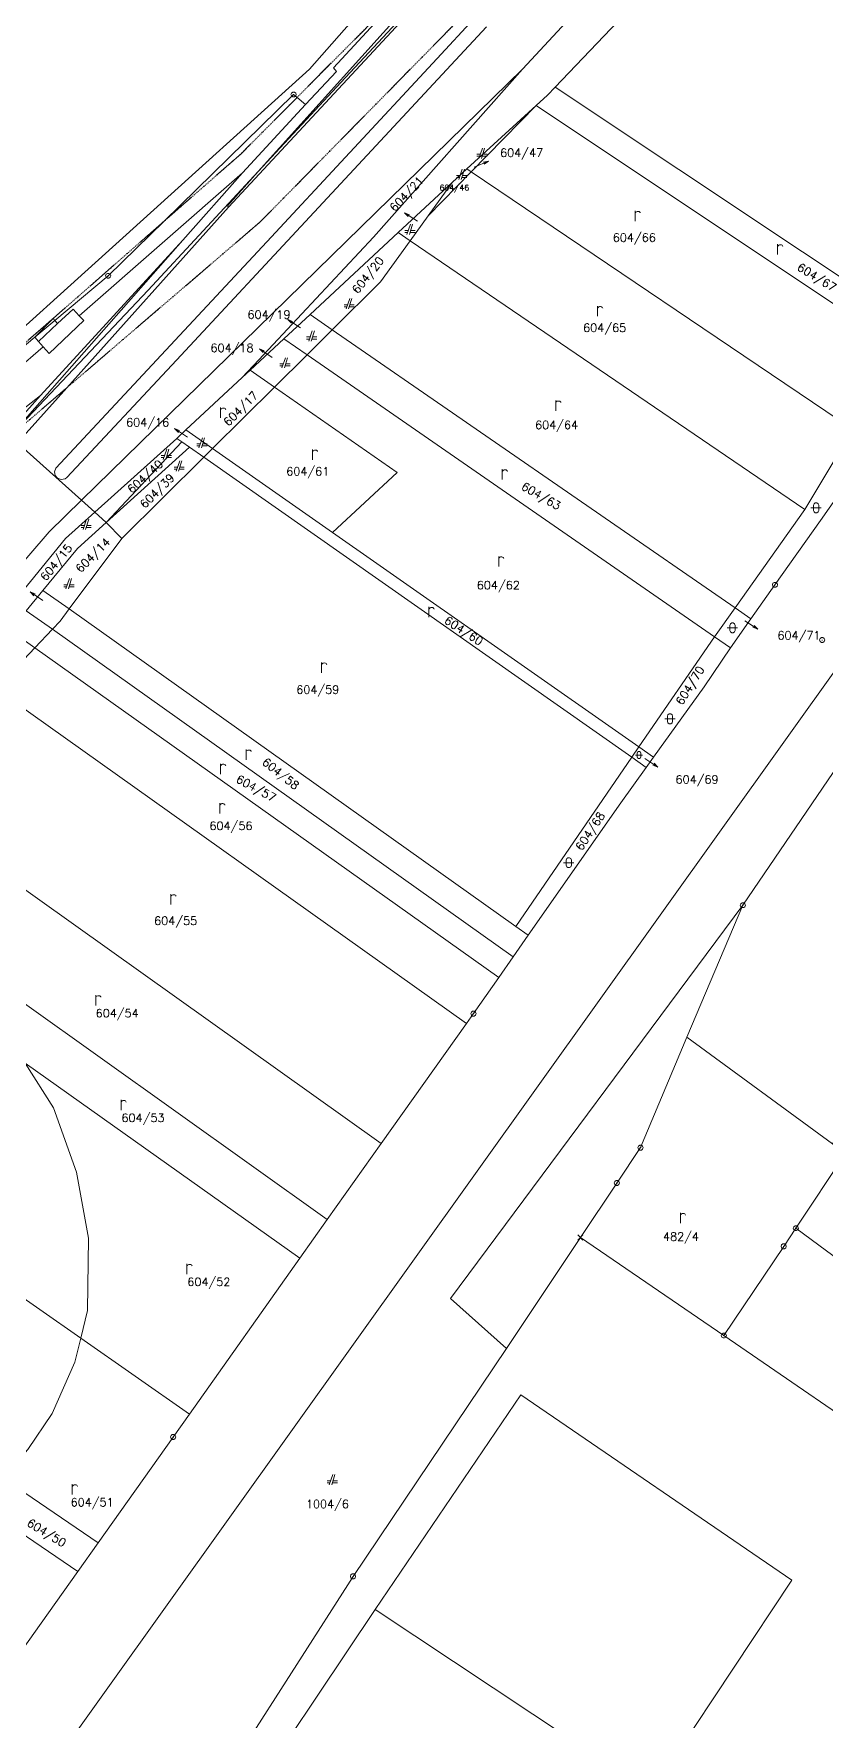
# Model space of a CAD drawing. Extents: x -443817 to 3, y -1171930 to -442383.
# Drawn here: x -443259.9 to -443106, y -1170410.9 to -1170083.1 of the extents above; entities that cross this region are included whole.
import ezdxf
from ezdxf.enums import TextEntityAlignment as Align

# ---------------------------------------------------------------- set-up
doc = ezdxf.new("R2010")
doc.units = 0
doc.header["$LTSCALE"] = 0.5
doc.header["$PDMODE"] = 3
doc.header["$PDSIZE"] = 0.5
doc.linetypes.add('DASHDOT', pattern=[25.4, 12.7, -6.35, 0, -6.35])
doc.linetypes.add('DOT', pattern=[0.25, 0, -0.25])
for name, color, linetype, lineweight in [('KLADPAR', 7, 'Continuous', 0), ('ZAPPAR', 7, 'Continuous', 0), ('ZNACKY', 7, 'Continuous', 0), ('ZUOB', 7, 'Continuous', 0)]:
    doc.layers.add(name, color=color, linetype=linetype, lineweight=lineweight)
doc.styles.add('ROMANS', font='romans.shx', dxfattribs={"height": 0.2})

# ---------------------------------------------------------------- blocks, each defined once
blk = doc.blocks.new('$5')
at = {"color": 0}
blk.add_line((-0.12, 0), (0.12, 0), dxfattribs=at)
at = {"color": 0, "flags": 128}
blk.add_lwpolyline([(0.15, 0.48), (0.4, 0.3), (0.5, 0.01), (0.4, -0.28), (0.15, -0.46), (-0.16, -0.46), (-0.41, -0.28), (-0.51, 0.01), (-0.41, 0.3), (-0.16, 0.48), (0.15, 0.48)], dxfattribs=at)
blk = doc.blocks.new('$479')
at = {"color": 0, "flags": 128}
for points in [[(0, 0), (0, 1.27), (0, 2)], [(0, 1.6), (0.1, 1.73), (0.23, 1.84), (0.37, 1.89), (0.6, 1.9), (0.77, 1.87), (0.87, 1.8), (0.96, 1.7), (1, 1.6)]]:
    blk.add_lwpolyline(points, dxfattribs=at)
blk = doc.blocks.new('$432')
at = {"color": 0}
for p, q in [((-0.32, 0.8), (-1, 0.8)), ((-1, 0.4), (-0.46, 0.4)), ((0.1, 2), (-0.6, 0)), ((-0.1, 0), (0.5, 2)), ((0.02, 0.4), (1, 0.4)), ((1, 0.8), (0.14, 0.8))]:
    blk.add_line(p, q, dxfattribs=at)
blk = doc.blocks.new('$93')
at = {"color": 0}
blk.add_line((-0.05, 0), (0.05, 0), dxfattribs=at)
at = {"color": 0, "flags": 128}
blk.add_lwpolyline([(0.15, 0.48), (0.4, 0.3), (0.5, 0.01), (0.4, -0.28), (0.15, -0.46), (-0.16, -0.46), (-0.41, -0.28), (-0.51, 0.01), (-0.41, 0.3), (-0.16, 0.48), (0.15, 0.48)], dxfattribs=at)
blk = doc.blocks.new('$489')
at = {"color": 0}
blk.add_line((-0.2, 2), (0, 3), dxfattribs=at)
at = {"color": 0, "flags": 128}
blk.add_lwpolyline([(0, 0), (0, 3), (0.2, 2)], dxfattribs=at)
blk = doc.blocks.new('$42')
at = {"color": 0, "flags": 128}
for points in [[(-1, 1), (0.27, 1), (1, 1)], [(-0.5, 1.5), (-0.4, 1.79), (-0.15, 1.97), (0.16, 1.97), (0.41, 1.79), (0.51, 1.5), (0.51, 0.5), (0.41, 0.21), (0.16, 0.03), (-0.15, 0.03), (-0.4, 0.21), (-0.5, 0.5), (-0.5, 1.5)]]:
    blk.add_lwpolyline(points, dxfattribs=at)

msp = doc.modelspace()

# ---------------------------------------------------------------- linework, layer by layer
at = {"layer": 'KLADPAR', "color": 7, "linetype": 'Continuous', "flags": 128}
for points in [[(-443035.92, -1169907.12), (-443043.65, -1169914.61), (-443084.3, -1169953.84), (-443146.94, -1170022.53), (-443149.52, -1170025.45), (-443206.29, -1170089.93), (-443274.92, -1170151.93)], [(-443020.42, -1169936.47), (-443015.04, -1169940.6), (-443026.09, -1169954.69), (-443093.25, -1170025.02), (-443158.56, -1170093.48), (-443160, -1170095.02), (-443162.22, -1170097.04), (-443175.72, -1170109.36), (-443178.56, -1170111.99), (-443189.03, -1170121.72), (-443206.19, -1170137.67), (-443211.26, -1170142.38), (-443217.8, -1170148.46), (-443219.36, -1170149.91), (-443230.3, -1170160.08), (-443232.08, -1170161.73), (-443248.02, -1170176.1), (-443250.63, -1170173.76), (-443263.04, -1170162.58), (-443264.45, -1170161.33)], [(-443274.92, -1170151.93), (-443206.29, -1170089.93), (-443149.52, -1170025.45), (-443150.64, -1170034.48), (-443150.99, -1170037.35)], [(-442999.39, -1170057.18), (-443036.67, -1170110.47), (-443053.8, -1170133.09), (-443102.21, -1170204.18), (-443269.95, -1170438.75)], [(-443269.95, -1170438.75), (-443102.21, -1170204.18), (-443102.21, -1170204.18), (-443053.8, -1170133.09), (-443036.67, -1170110.47), (-442999.39, -1170057.18)], [(-442993.23, -1170061.26), (-443008.67, -1170085.15), (-443027.99, -1170115.04), (-443031.09, -1170119.84), (-443036.59, -1170128.35), (-443039.84, -1170132.96), (-443059.47, -1170160.83), (-443061.65, -1170163.93), (-443065.25, -1170169.04), (-443122.04, -1170252.5), (-443132.97, -1170278.17), (-443141.93, -1170299.62), (-443146.54, -1170306.5), (-443153.63, -1170317.08), (-443168.01, -1170338.67), (-443182.93, -1170360.84), (-443197.83, -1170382.98), (-443219.68, -1170417.19)], [(-443283.54, -1170427.35), (-443251.35, -1170382.02), (-443247.38, -1170376.42), (-443232.8, -1170355.88), (-443229.63, -1170351.41), (-443208.16, -1170321.13), (-443202.83, -1170313.62), (-443192.34, -1170298.83), (-443175.8, -1170275.51), (-443174.42, -1170273.57), (-443169.51, -1170266.55), (-443166.69, -1170262.51), (-443163.77, -1170258.33), (-443145.78, -1170232.59), (-443140.83, -1170225.69), (-443139.43, -1170223.7), (-443129.56, -1170210.01), (-443124.45, -1170202.47), (-443120.47, -1170196.82), (-443115.8, -1170190.2), (-443106.96, -1170177.67), (-443096.49, -1170162.83)], [(-443263.04, -1170162.58), (-443250.63, -1170173.76), (-443248.02, -1170176.1), (-443253.7, -1170181.22), (-443260.56, -1170189.55)]]:
    msp.add_lwpolyline(points, dxfattribs=at)
at = {"layer": 'KLADPAR', "color": 7, "linetype": 'DOT'}
for points in [[(-443264.45, -1170161.33), (-443253.46, -1170151.88), (-443215.88, -1170119.65), (-443168.75, -1170071.71), (-443155.14, -1170057.94), (-443135.48, -1170038.06), (-443133.03, -1170035.9), (-443111.22, -1170016.64), (-443032.31, -1169946.97), (-443032.11, -1169946.79), (-443020.42, -1169936.47)], [(-443273.25, -1170153.4), (-443256.11, -1170138.4), (-443234.55, -1170119.51), (-443219.58, -1170106.4), (-443208.72, -1170095.47), (-443184.01, -1170070.59), (-443150.99, -1170037.35)]]:
    msp.add_lwpolyline(points, dxfattribs=at)
at = {"layer": 'KLADPAR', "color": 7, "linetype": 'DASHDOT'}
for points in [[(-443020.42, -1169936.47), (-443032.11, -1169946.79), (-443032.31, -1169946.97), (-443111.22, -1170016.64), (-443133.03, -1170035.9), (-443135.48, -1170038.06), (-443155.14, -1170057.94), (-443168.75, -1170071.71), (-443215.88, -1170119.65), (-443253.46, -1170151.88), (-443264.45, -1170161.33)], [(-443150.99, -1170037.35), (-443184.01, -1170070.59), (-443208.72, -1170095.47), (-443219.58, -1170106.4), (-443234.55, -1170119.51), (-443256.11, -1170138.4), (-443273.25, -1170153.4)]]:
    msp.add_lwpolyline(points, dxfattribs=at)
at = {"layer": 'KLADPAR', "color": 7, "linetype": 'Continuous', "flags": 128}
for points in [[(-443158.56, -1170093.48), (-443093.25, -1170025.02), (-443026.09, -1169954.69), (-443015.04, -1169940.6), (-443002.55, -1169954.39), (-442990.25, -1169969.66), (-442986.47, -1169975.78), (-442988.48, -1169977.57), (-442979.77, -1169989.49), (-442988.12, -1170002.76), (-443068.56, -1170117.13), (-443073.27, -1170116.24), (-443078.63, -1170123.95), (-443076.17, -1170127.98), (-443086.4, -1170141.46), (-443158.56, -1170093.48)], [(-443086.4, -1170141.46), (-443089.49, -1170145.54), (-443162.22, -1170097.04), (-443160, -1170095.02), (-443158.56, -1170093.48), (-443086.4, -1170141.46)], [(-443100.54, -1170160.1), (-443101.46, -1170161.31), (-443110.03, -1170175.58), (-443186.72, -1170123.3), (-443183.21, -1170118.44), (-443174.86, -1170109.94), (-443100.54, -1170160.1)], [(-443189.03, -1170121.72), (-443186.72, -1170123.3), (-443192.5, -1170131.32), (-443201.89, -1170140.64), (-443206.19, -1170137.67), (-443189.03, -1170121.72)], [(-443110.03, -1170175.58), (-443123.55, -1170194.69), (-443201.89, -1170140.64), (-443192.5, -1170131.32), (-443186.72, -1170123.3), (-443110.03, -1170175.58)], [(-443100.54, -1170160.1), (-443089.49, -1170145.54), (-443086.4, -1170141.46), (-443082.93, -1170143.77), (-443085.9, -1170147.93), (-443096.49, -1170162.83), (-443106.96, -1170177.67), (-443115.8, -1170190.2), (-443120.47, -1170196.82), (-443123.55, -1170194.69), (-443110.03, -1170175.58), (-443101.46, -1170161.31), (-443100.54, -1170160.1)], [(-443127.55, -1170200.32), (-443142.29, -1170221.7), (-443193.23, -1170186.03), (-443201.8, -1170180.03), (-443189.25, -1170168.37), (-443189.28, -1170168.35), (-443213.09, -1170151.76), (-443206.77, -1170145.49), (-443127.55, -1170200.32)], [(-443217.8, -1170148.46), (-443213.09, -1170151.76), (-443225.12, -1170163.71), (-443230.3, -1170160.08), (-443219.36, -1170149.91), (-443217.8, -1170148.46)], [(-443189.25, -1170168.37), (-443201.8, -1170180.03), (-443225.12, -1170163.71), (-443213.09, -1170151.76), (-443189.28, -1170168.35), (-443189.25, -1170168.37)], [(-443230.3, -1170160.08), (-443225.12, -1170163.71), (-443226.83, -1170165.41), (-443229.62, -1170163.45), (-443231.11, -1170162.41), (-443232.08, -1170161.73), (-443230.3, -1170160.08)], [(-443232.08, -1170161.73), (-443231.11, -1170162.41), (-443229.62, -1170163.45), (-443245.81, -1170178.09), (-443248.02, -1170176.1), (-443232.08, -1170161.73)], [(-443142.29, -1170221.7), (-443143.66, -1170223.7), (-443226.83, -1170165.41), (-443225.12, -1170163.71), (-443201.8, -1170180.03), (-443193.23, -1170186.03), (-443142.29, -1170221.7)], [(-443061.65, -1170163.93), (-443036.6, -1170166.84), (-443034.87, -1170170.17), (-443044.31, -1170210.2), (-443104.59, -1170298.89), (-443132.97, -1170278.17), (-443122.04, -1170252.5), (-443065.25, -1170169.04), (-443061.65, -1170163.93)], [(-443143.66, -1170223.7), (-443166.18, -1170256.62), (-443253.02, -1170194.9), (-443242.75, -1170181.21), (-443226.83, -1170165.41), (-443143.66, -1170223.7)], [(-443258.11, -1170191.29), (-443261.35, -1170195.23), (-443263.8, -1170193.49), (-443260.56, -1170189.55), (-443253.7, -1170181.22), (-443248.02, -1170176.1), (-443245.81, -1170178.09), (-443251.38, -1170183.13), (-443258.11, -1170191.29)], [(-443242.75, -1170181.21), (-443253.02, -1170194.9), (-443258.11, -1170191.29), (-443251.38, -1170183.13), (-443245.81, -1170178.09), (-443242.75, -1170181.21)], [(-443258.11, -1170191.29), (-443253.02, -1170194.9), (-443254.78, -1170197.24), (-443256.28, -1170198.83), (-443261.35, -1170195.23), (-443258.11, -1170191.29)], [(-443163.77, -1170258.33), (-443166.69, -1170262.51), (-443256.28, -1170198.83), (-443254.78, -1170197.24), (-443253.02, -1170194.9), (-443166.18, -1170256.62), (-443163.77, -1170258.33)], [(-443127.55, -1170200.32), (-443124.45, -1170202.47), (-443129.56, -1170210.01), (-443139.43, -1170223.7), (-443142.29, -1170221.7), (-443127.55, -1170200.32)], [(-443169.51, -1170266.55), (-443174.42, -1170273.57), (-443175.8, -1170275.51), (-443267.26, -1170210.45), (-443259.69, -1170202.44), (-443169.51, -1170266.55)], [(-443175.8, -1170275.51), (-443192.34, -1170298.83), (-443278.88, -1170237.21), (-443277.96, -1170230.26), (-443275.15, -1170221.79), (-443270.17, -1170213.54), (-443267.26, -1170210.45), (-443175.8, -1170275.51)], [(-443143.66, -1170223.7), (-443140.83, -1170225.69), (-443145.78, -1170232.59), (-443163.77, -1170258.33), (-443166.18, -1170256.62), (-443143.66, -1170223.7)], [(-443192.34, -1170298.83), (-443202.83, -1170313.62), (-443276.5, -1170261.11), (-443278.51, -1170256.2), (-443279.52, -1170247.94), (-443279.11, -1170238.99), (-443278.88, -1170237.21), (-443192.34, -1170298.83)], [(-443326.76, -1170274.72), (-443307.1, -1170250.82), (-443261.55, -1170283.19), (-443256.06, -1170291.91), (-443251.6, -1170304.38), (-443249.28, -1170317.23), (-443249.45, -1170331.29), (-443250.77, -1170336.64), (-443330.51, -1170280.94), (-443326.76, -1170274.72)], [(-443202.83, -1170313.62), (-443208.16, -1170321.13), (-443261.55, -1170283.19), (-443262.87, -1170281.09), (-443271.3, -1170269.66), (-443275.33, -1170263.97), (-443276.5, -1170261.11), (-443202.83, -1170313.62)], [(-443132.97, -1170278.17), (-443104.59, -1170298.89), (-443102.07, -1170300.73), (-443111.75, -1170315.3), (-443114.11, -1170318.82), (-443125.74, -1170336.16), (-443153.63, -1170317.08), (-443146.54, -1170306.5), (-443141.93, -1170299.62), (-443132.97, -1170278.17)], [(-443330.51, -1170280.94), (-443250.77, -1170336.64), (-443251.94, -1170341.35), (-443256.33, -1170351.31), (-443261.02, -1170358.28), (-443265.91, -1170363.82), (-443343.56, -1170311.01), (-443341.99, -1170303.17), (-443339.23, -1170295.45), (-443330.51, -1170280.94)], [(-443208.16, -1170321.13), (-443229.63, -1170351.41), (-443250.77, -1170336.64), (-443249.45, -1170331.29), (-443249.28, -1170317.23), (-443251.6, -1170304.38), (-443256.06, -1170291.91), (-443261.55, -1170283.19), (-443208.16, -1170321.13)], [(-443072.2, -1170321.23), (-443065.75, -1170326.24), (-443071.1, -1170333.88), (-443056.92, -1170343.87), (-443062.35, -1170351.79), (-443076.78, -1170341.14), (-443111.75, -1170315.3), (-443102.07, -1170300.73), (-443097.87, -1170294.49), (-443069.62, -1170316.88), (-443072.2, -1170321.23)], [(-443153.63, -1170317.08), (-443125.74, -1170336.16), (-443090.4, -1170360.4), (-443075.33, -1170370.73), (-443088.27, -1170389.61), (-443128.87, -1170449.61), (-443158.37, -1170498.64), (-443173.21, -1170491.67), (-443216.73, -1170471.5), (-443245.55, -1170457.7), (-443265.46, -1170448.83), (-443261.6, -1170442.48), (-443241.52, -1170451.39), (-443219.68, -1170417.19), (-443197.83, -1170382.98), (-443182.93, -1170360.84), (-443168.01, -1170338.67), (-443153.63, -1170317.08)], [(-443076.78, -1170341.14), (-443090.4, -1170360.4), (-443125.74, -1170336.16), (-443114.11, -1170318.82), (-443111.75, -1170315.3), (-443076.78, -1170341.14)], [(-443229.63, -1170351.41), (-443232.8, -1170355.88), (-443247.38, -1170376.42), (-443265.91, -1170363.82), (-443261.02, -1170358.28), (-443256.33, -1170351.31), (-443251.94, -1170341.35), (-443250.77, -1170336.64), (-443229.63, -1170351.41)], [(-443247.38, -1170376.42), (-443251.35, -1170382.02), (-443271.15, -1170368.54), (-443267.57, -1170365.69), (-443265.91, -1170363.82), (-443247.38, -1170376.42)], [(-443251.35, -1170382.02), (-443283.54, -1170427.35), (-443288.12, -1170426.98), (-443304.72, -1170425.64), (-443312.63, -1170413.32), (-443323.21, -1170395.86), (-443314.17, -1170383.36), (-443305.99, -1170383.19), (-443294, -1170380.79), (-443282.57, -1170376.22), (-443274.79, -1170371.43), (-443271.15, -1170368.54), (-443251.35, -1170382.02)]]:
    msp.add_lwpolyline(points, close=True, dxfattribs=at)
at = {"layer": 'KLADPAR', "color": 7, "linetype": 'Continuous'}
msp.add_point((-443153.63, -1170317.08), dxfattribs=at)
for points in [[(-443174.86, -1170109.94), (-443175.72, -1170109.36), (-443162.22, -1170097.04)], [(-443089.49, -1170145.54), (-443100.54, -1170160.1), (-443174.86, -1170109.94), (-443162.22, -1170097.04)], [(-443183.21, -1170118.44), (-443178.56, -1170111.99), (-443175.72, -1170109.36), (-443174.86, -1170109.94)], [(-443189.03, -1170121.72), (-443178.56, -1170111.99), (-443183.21, -1170118.44), (-443186.72, -1170123.3)], [(-443206.19, -1170137.67), (-443201.89, -1170140.64), (-443206.77, -1170145.49), (-443211.26, -1170142.38)], [(-443123.55, -1170194.69), (-443127.55, -1170200.32), (-443206.77, -1170145.49), (-443201.89, -1170140.64)], [(-443211.26, -1170142.38), (-443206.77, -1170145.49), (-443213.09, -1170151.76), (-443217.8, -1170148.46)], [(-443226.83, -1170165.41), (-443242.75, -1170181.21), (-443245.81, -1170178.09), (-443229.62, -1170163.45)], [(-443261.35, -1170195.23), (-443256.28, -1170198.83), (-443259.69, -1170202.44), (-443264.48, -1170199.03)], [(-443120.47, -1170196.82), (-443124.45, -1170202.47), (-443127.55, -1170200.32), (-443123.55, -1170194.69)], [(-443264.48, -1170199.03), (-443259.69, -1170202.44), (-443267.26, -1170210.45), (-443271.44, -1170207.48)], [(-443166.69, -1170262.51), (-443169.51, -1170266.55), (-443259.69, -1170202.44), (-443256.28, -1170198.83)], [(-443143.66, -1170223.7), (-443142.29, -1170221.7), (-443139.43, -1170223.7), (-443140.83, -1170225.69)]]:
    msp.add_3dface(points, dxfattribs=at)
at = {"layer": 'ZAPPAR', "color": 7, "linetype": 'Continuous'}
for p, q in [((-443255.78, -1170138.8), (-443245.42, -1170130.14)), ((-443259.67, -1170142.05), (-443255.78, -1170138.8)), ((-443255.27, -1170139.41), (-443258.98, -1170142.88)), ((-443258.98, -1170142.88), (-443259.67, -1170142.05)), ((-443219.36, -1170149.91), (-443216.12, -1170146.46)), ((-443245.81, -1170178.09), (-443231.11, -1170162.41)), ((-443139.91, -1170424.98), (-443112.52, -1170383.74))]:
    msp.add_line(p, q, dxfattribs=at)
at = {"layer": 'ZAPPAR', "color": 7, "linetype": 'Continuous', "flags": 128}
for points in [[(-443040.66, -1169917.33), (-443044.67, -1169920.04), (-443074.44, -1169952.05), (-443150.16, -1170033.96), (-443150.64, -1170034.48), (-443184.01, -1170070.59), (-443201.65, -1170089.68), (-443201.02, -1170090.41), (-443207.07, -1170096.85)], [(-443021.57, -1169935.38), (-443032.11, -1169946.79), (-443050.99, -1169967.24), (-443164.87, -1170089.97), (-443250.63, -1170173.76), (-443256.92, -1170179.91), (-443311.56, -1170243.45)], [(-443264.45, -1170161.33), (-443237.67, -1170132.89), (-443216.3, -1170109.88), (-443199.32, -1170091.59), (-443163.92, -1170053.63), (-443138.14, -1170026.25)], [(-443173.45, -1170079.17), (-443182.33, -1170088.81), (-443214.56, -1170123.49), (-443234.19, -1170144.6), (-443255.59, -1170167.53), (-443255.87, -1170168.22), (-443255.72, -1170168.98), (-443255.29, -1170169.48), (-443254.55, -1170169.73)], [(-443254.55, -1170169.73), (-443253.8, -1170169.59), (-443253.46, -1170169.37), (-443232.16, -1170146.52), (-443205.37, -1170117.76), (-443181.37, -1170091.93), (-443171.89, -1170081.71)], [(-443216.12, -1170146.46), (-443193.87, -1170122.62), (-443164.87, -1170089.97)], [(-443245.42, -1170130.14), (-443234.55, -1170119.51), (-443209.38, -1170094.89), (-443208.72, -1170095.47), (-443207.07, -1170096.85), (-443219.31, -1170110.13), (-443251.06, -1170137.88)], [(-443324.45, -1170230.43), (-443269.63, -1170167.22), (-443264.45, -1170161.33), (-443230.91, -1170123.19), (-443219.31, -1170110.13)], [(-443323.25, -1170231.64), (-443265, -1170164.75), (-443263.04, -1170162.58), (-443253.46, -1170151.88), (-443222.01, -1170116.77)], [(-443279.77, -1170176.96), (-443265.16, -1170160.69), (-443258.59, -1170153.38), (-443230.91, -1170123.19)], [(-443256.91, -1170145.25), (-443250.14, -1170138.79), (-443251.06, -1170137.88)], [(-443251.06, -1170137.88), (-443252.25, -1170136.59), (-443255.27, -1170139.41)], [(-443259.67, -1170142.05), (-443256.11, -1170138.4), (-443255.78, -1170138.8), (-443255.27, -1170139.41)], [(-443343.85, -1170210.79), (-443301.58, -1170177.08), (-443273.25, -1170153.4), (-443259.67, -1170142.05)], [(-443342.94, -1170211.71), (-443271.48, -1170154.98), (-443263.42, -1170148.58), (-443258.07, -1170143.92)], [(-443258.98, -1170142.88), (-443258.07, -1170143.92), (-443256.91, -1170145.25)], [(-443337.82, -1170216.9), (-443275.63, -1170166.82), (-443266.42, -1170159.56), (-443258.59, -1170153.38)], [(-443122.04, -1170252.5), (-443178.91, -1170328.94), (-443168.01, -1170338.67)], [(-443112.52, -1170383.74), (-443165.21, -1170347.67), (-443193.51, -1170389.4)]]:
    msp.add_lwpolyline(points, dxfattribs=at)
msp.add_lwpolyline([(-443107.71, -1169991.23), (-443042.64, -1169921.23), (-443038.82, -1169919.07), (-443137.1, -1170025.35), (-443143.35, -1170032.11), (-443222.01, -1170116.77), (-443222.26, -1170116.5), (-443216.3, -1170109.88), (-443183.66, -1170073.6), (-443144.7, -1170031.92), (-443144.32, -1170031.51), (-443107.71, -1169991.23)], close=True, dxfattribs=at)
at = {"layer": 'ZAPPAR', "color": 7, "linetype": 'Continuous'}
msp.add_3dface([(-443193.51, -1170389.4), (-443139.91, -1170424.98), (-443168.38, -1170466.82), (-443221.45, -1170431.12)], dxfattribs=at)
at = {"layer": 'ZUOB', "color": 7, "linetype": 'Continuous', "flags": 128}
for points in [[(-443125.74, -1170336.16), (-443114.11, -1170318.82), (-443111.75, -1170315.3), (-443102.07, -1170300.73), (-443097.87, -1170294.49), (-443086.59, -1170278.07)], [(-443102.07, -1170300.73), (-443111.75, -1170315.3), (-443114.11, -1170318.82), (-443125.74, -1170336.16), (-443153.63, -1170317.08), (-443168.01, -1170338.67), (-443182.93, -1170360.84), (-443197.83, -1170382.98), (-443219.68, -1170417.19)], [(-443261.6, -1170442.48), (-443241.52, -1170451.39), (-443219.68, -1170417.19), (-443197.83, -1170382.98), (-443182.93, -1170360.84), (-443168.01, -1170338.67), (-443153.63, -1170317.08), (-443125.74, -1170336.16)]]:
    msp.add_lwpolyline(points, dxfattribs=at)

# ---------------------------------------------------------------- block references
at = {"layer": 'KLADPAR', "color": 7, "linetype": 'Continuous'}
for name, p in [('$432', (-443172.76, -1170107.3)), ('$432', (-443176.69, -1170111.42)), ('$479', (-443142.98, -1170119.5)), ('$432', (-443186.74, -1170122.1)), ('$479', (-443115.3, -1170126)), ('$432', (-443198.58, -1170136.54)), ('$479', (-443150.3, -1170138)), ('$432', (-443205.85, -1170142.82)), ('$432', (-443211.07, -1170148.05)), ('$479', (-443158.41, -1170156.37)), ('$479', (-443223.56, -1170157.75)), ('$432', (-443234.11, -1170165.85)), ('$432', (-443227.18, -1170163.6)), ('$479', (-443205.71, -1170165.91)), ('$432', (-443231.63, -1170168.11)), ('$479', (-443168.81, -1170169.75)), ('$432', (-443249.71, -1170179.45)), ('$42', (-443107.81, -1170176.24)), ('$479', (-443169.51, -1170186.67)), ('$432', (-443253.03, -1170190.98)), ('$479', (-443183.08, -1170196.51)), ('$42', (-443124.07, -1170199.58)), ('$479', (-443203.93, -1170207.3)), ('$42', (-443136.22, -1170217.24)), ('$479', (-443218.62, -1170224.23)), ('$479', (-443223.56, -1170226.99)), ('$479', (-443223.72, -1170234.63)), ('$42', (-443155.89, -1170245.22)), ('$479', (-443233.24, -1170252.36)), ('$479', (-443247.84, -1170271.99)), ('$479', (-443242.93, -1170292.35)), ('$479', (-443134.2, -1170314.32)), ('$479', (-443230.13, -1170324.22)), ('$432', (-443201.86, -1170365.18)), ('$479', (-443252.4, -1170367.07))]:
    msp.add_blockref(name, p, dxfattribs=at)
for p, rotation in [((-443174.28, -1170109), 292.609539), ((-443185.31, -1170119.52), 56.270186), ((-443208.04, -1170140.27), 56.270186), ((-443213.52, -1170145.98), 56.270186), ((-443230.01, -1170161.51), 56.270186), ((-443258.1, -1170193.26), 56.270186), ((-443121.64, -1170197.18), 236.230507), ((-443141.08, -1170223.96), 236.230507)]:
    msp.add_blockref('$489', p, dxfattribs=dict(at, rotation=rotation))
at = {"layer": 'KLADPAR', "color": 7, "linetype": 'Continuous', "xscale": 0.7, "yscale": 0.7}
msp.add_blockref('$42', (-443142.24, -1170224), dxfattribs=at)
at = {"layer": 'ZNACKY', "color": 7, "linetype": 'Continuous'}
for name, p in [('$5', (-443209.38, -1170094.89)), ('$5', (-443245.42, -1170130.14)), ('$5', (-443115.8, -1170190.2)), ('$93', (-443106.62, -1170200.93)), ('$5', (-443122.04, -1170252.5)), ('$5', (-443174.42, -1170273.57)), ('$5', (-443141.93, -1170299.62)), ('$5', (-443146.54, -1170306.5)), ('$5', (-443111.75, -1170315.3)), ('$5', (-443114.11, -1170318.82)), ('$5', (-443125.74, -1170336.16)), ('$5', (-443232.8, -1170355.88)), ('$5', (-443197.83, -1170382.98))]:
    msp.add_blockref(name, p, dxfattribs=at)

# ---------------------------------------------------------------- texts
at = {"layer": 'KLADPAR', "color": 7, "linetype": 'Continuous', "style": 'ROMANS'}
for s, height, p in [('604/47', 1.6, (-443165.06, -1170105.4)), ('604/46', 1.1, (-443178.13, -1170112.44)), ('604/66', 1.6, (-443143.15, -1170121.9)), ('604/19', 1.6, (-443214.16, -1170136.86)), ('604/65', 1.6, (-443148.91, -1170139.43)), ('604/18', 1.6, (-443221.35, -1170143.34)), ('604/16', 1.6, (-443237.75, -1170157.81)), ('604/64', 1.6, (-443158.26, -1170158.32)), ('604/61', 1.6, (-443206.63, -1170167.34)), ('604/62', 1.6, (-443169.58, -1170189.47)), ('604/71', 1.6, (-443111.14, -1170199.23)), ('604/59', 1.6, (-443204.68, -1170209.78)), ('604/69', 1.6, (-443130.95, -1170227.24)), ('604/56', 1.6, (-443221.56, -1170236.26)), ('604/55', 1.6, (-443232.31, -1170254.71)), ('604/54', 1.6, (-443243.68, -1170272.68)), ('604/53', 1.6, (-443238.66, -1170293.03)), ('482/4', 1.6, (-443134.08, -1170316.12)), ('604/52', 1.6, (-443225.86, -1170324.91)), ('604/51', 1.6, (-443248.55, -1170367.76)), ('1004/6', 1.6, (-443202.81, -1170368.1))]:
    msp.add_text(s, height=height, dxfattribs=at).set_placement(p, align=Align.TOP_CENTER)
for s, rotation, p in [('604/21', 46.581, (-443187.99, -1170113.66)), ('604/20', 51.337, (-443195.57, -1170129.49)), ('604/67', 328.477, (-443107.25, -1170129.72)), ('604/17', 45.034, (-443220.24, -1170155.4)), ('604/40', 42.055, (-443238.78, -1170168.56)), ('604/39', 44.977, (-443236.46, -1170171.37)), ('604/63', 329.966, (-443160.85, -1170172.24)), ('604/15', 51.051, (-443256.15, -1170185.34)), ('604/14', 45.264, (-443248.97, -1170183.87)), ('604/60', 327.102, (-443175.87, -1170198.46)), ('604/70', 58.213, (-443132.99, -1170209.35)), ('604/58', 321.601, (-443211.38, -1170226.3)), ('604/57', 331.456, (-443216.29, -1170229.06)), ('604/68', 56.666, (-443152.39, -1170237.66)), ('604/50', 328.591, (-443256.97, -1170373.82))]:
    msp.add_text(s, height=1.6, rotation=rotation, dxfattribs=at).set_placement(p, align=Align.TOP_CENTER)

doc.saveas('drawing.dxf')
